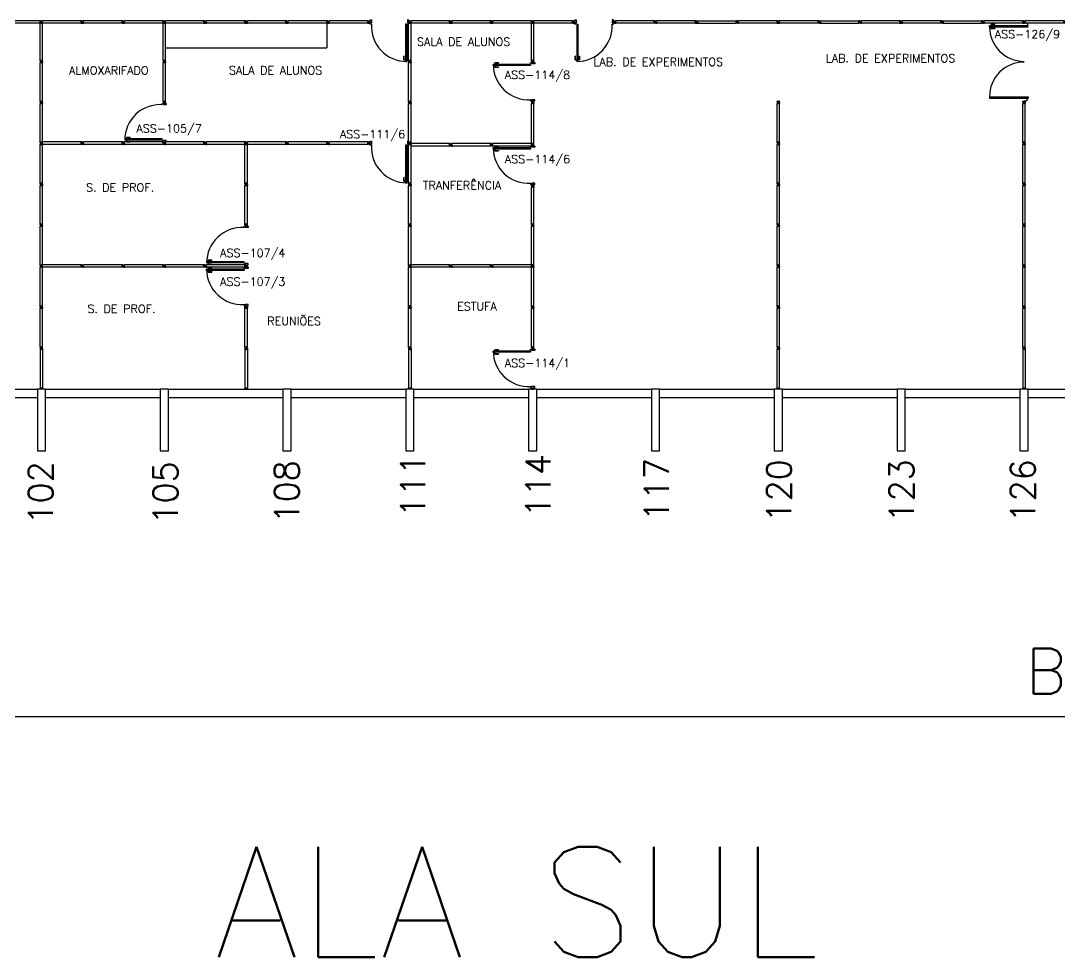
# Model space of a CAD drawing. Extents: x -248 to -11, y 347 to 447.
# Drawn here: x -132.67 to -107.3, y 347.19 to 370.06 of the extents above; entities that cross this region are included whole.
import ezdxf
from ezdxf.enums import TextEntityAlignment as Align

# ---------------------------------------------------------------- set-up
doc = ezdxf.new("R2010")
doc.units = 0
doc.header["$LTSCALE"] = 0.02
doc.header["$MEASUREMENT"] = 0
doc.header["$PDMODE"] = 99
doc.layers.get('0').update_dxf_attribs({"linetype": 'CONTINUOUS'})
doc.layers.get('DEFPOINTS').update_dxf_attribs({"linetype": 'CONTINUOUS'})
for name, color, linetype in [('ALV', 2, 'CONTINUOUS'), ('BANC', 2, 'CONTINUOUS'), ('DIV', 2, 'CONTINUOUS'), ('ESTR', 3, 'CONTINUOUS'), ('NOPILAR1', 2, 'CONTINUOUS'), ('TEXTO', 2, 'CONTINUOUS'), ('TEXTO-CENTRO-CUSTO', 2, 'CONTINUOUS'), ('TEXTO-ENDEREÇO', 2, 'CONTINUOUS'), ('TXT-IDENTIFICAÇÃO', 4, 'CONTINUOUS')]:
    doc.layers.add(name, color=color, linetype=linetype)
doc.styles.add('1', font='romans.shx', dxfattribs={"height": 1.1})
doc.styles.add('LEGENDA', font='romans.shx', dxfattribs={"height": 0.2})
doc.styles.add('NOPILAR', font='simplex.shx', dxfattribs={"height": 0.6})
doc.styles.add('UNB-100', font='simplex.shx', dxfattribs={"height": 0.2})
doc.styles.add('UNB-100-1', font='simplex.shx', dxfattribs={"height": 0.2})
doc.dimstyles.new('1-600', dxfattribs={"dimtxt": 1.1, "dimasz": 2.5, "dimexe": 2, "dimexo": 4, "dimgap": 0.2, "dimtad": 1, "dimdec": 0, "dimzin": 4, "dimdsep": 46, "dimlunit": 6, "dimtxsty": '1', "dimblk1": 'NONE', "dimblk2": 'NONE', "dimsah": 1, "dimcen": 0, "dimclrd": 2, "dimclre": 2, "dimclrt": 2, "dimadec": 0, "dimazin": 0, "dimtfac": 1, "dimtdec": 0, "dimtmove": 2, "dimatfit": 3, "dimldrblk": 'NONE', "dimfxl": 1, "dimtolj": 1, "dimtzin": 0, "dimarcsym": 0})

# ---------------------------------------------------------------- blocks, each defined once
blk = doc.blocks.new('DIVMT-SSS')
for p, q in [((-0.03, 0.008), (-0.03, 0.03)), ((-0.006, 0.03), (-0.03, 0.03)), ((-0.03, 0.008), (-0.02, 0.008)), ((-0.02, -0.008), (-0.02, 0.008)), ((-0.006, 0.02), (-0.006, 0.03)), ((0.006, 0.02), (-0.006, 0.02)), ((-0.005, 0), (0.005, 0)), ((0.005, 0), (-0.005, 0)), ((0, 0.005), (0, -0.005)), ((0, -0.005), (0, 0.005)), ((0.006, 0.03), (0.03, 0.03)), ((0.006, 0.02), (0.006, 0.03)), ((0.03, 0.008), (0.02, 0.008)), ((0.02, -0.008), (0.02, 0.008)), ((0.03, 0.008), (0.03, 0.03)), ((-0.03, -0.008), (-0.03, -0.03)), ((-0.03, -0.008), (-0.02, -0.008)), ((-0.03, -0.03), (-0.03, -0.97)), ((-0.03, -0.03), (-0.009, -0.03)), ((0.03, -0.03), (-0.03, -0.03)), ((-0.03, -0.03), (-0.006, -0.03)), ((-0.009, -0.03), (-0.027, -0.03)), ((-0.006, -0.02), (-0.006, -0.03)), ((-0.006, -0.02), (0.006, -0.02)), ((-0.006, -0.02), (-0.006, -0.03)), ((0.006, -0.02), (-0.006, -0.02)), ((0.005, -0.03), (-0.005, -0.03)), ((0.006, -0.02), (0.006, -0.03)), ((0.006, -0.02), (0.006, -0.03)), ((0.03, -0.03), (0.006, -0.03)), ((0.03, -0.008), (0.02, -0.008)), ((0.03, -0.008), (0.03, -0.03)), ((0.03, -0.03), (0.03, -0.97)), ((0.03, -0.97), (-0.03, -0.97)), ((-0.006, -0.98), (-0.006, -0.97)), ((-0.006, -0.98), (0.006, -0.98)), ((0.006, -1.001), (-0.006, -1.001)), ((0.005, -0.97), (-0.005, -0.97)), ((0, -0.994), (0, -1.007)), ((0.006, -0.98), (0.006, -0.97)), ((0, -1.02), (0, -1.021))]:
    blk.add_line(p, q)
blk = doc.blocks.new('PILAR-SSS')
blk.add_lwpolyline([(0.003, -72.467), (0.003, -73.967), (0.203, -73.967), (0.203, -72.467)], close=True)
blk = doc.blocks.new('PDV2E-SSS')
at = {"layer": 'DIV'}
for p, q in [((0.034, 0.925), (0.034, 0.835)), ((0.034, 0.925), (0.074, 0.925)), ((0.044, 0.835), (0.034, 0.835)), ((0.044, 0.915), (0.044, 0.835)), ((0.044, 0.915), (0.074, 0.915)), ((0.076, 0.05), (0.076, 0.965)), ((0.106, 0.965), (0.076, 0.965)), ((0.106, 0.05), (0.106, 0.965)), ((0.148, 0.925), (0.108, 0.925)), ((0.138, 0.915), (0.108, 0.915)), ((0.138, 0.915), (0.138, 0.835)), ((0.138, 0.835), (0.148, 0.835)), ((0.148, 0.925), (0.148, 0.835)), ((0.031, 0.05), (0.031, -0.05)), ((0.051, 0.05), (0.031, 0.05)), ((0.051, 0.02), (0.051, 0.05)), ((0.051, 0.02), (0.061, 0.02)), ((0.061, -0.05), (0.061, 0.02)), ((0.076, 0.05), (0.106, 0.05)), ((0.95, 0.02), (0.94, 0.02)), ((0.94, -0.05), (0.94, 0.02)), ((0.95, 0.02), (0.95, 0.05)), ((0.95, 0.05), (0.97, 0.05)), ((0.97, 0.05), (0.97, 0.035)), ((0.97, 0.035), (0.97, -0.035)), ((0.031, -0.05), (0.061, -0.05)), ((0.97, -0.05), (0.94, -0.05)), ((0.97, -0.035), (0.97, -0.05))]:
    blk.add_line(p, q, dxfattribs=at)
at = {"layer": 'DIV', "color": 1}
blk.add_arc((0.076, 0.1), 0.865, 356.6786, 90, dxfattribs=at)
blk = doc.blocks.new('PDV2D-SSS')
for p, q in [((-0.148, 0.925), (-0.108, 0.925)), ((-0.148, 0.925), (-0.148, 0.835)), ((-0.138, 0.835), (-0.148, 0.835)), ((-0.138, 0.915), (-0.108, 0.915)), ((-0.138, 0.915), (-0.138, 0.835)), ((-0.106, 0.965), (-0.076, 0.965)), ((-0.106, 0.05), (-0.106, 0.965)), ((-0.076, 0.05), (-0.076, 0.965)), ((-0.034, 0.925), (-0.074, 0.925)), ((-0.044, 0.915), (-0.074, 0.915)), ((-0.044, 0.915), (-0.044, 0.835)), ((-0.044, 0.835), (-0.034, 0.835)), ((-0.034, 0.925), (-0.034, 0.835)), ((-0.95, 0.05), (-0.97, 0.05)), ((-0.97, 0.05), (-0.97, 0.035)), ((-0.97, 0.035), (-0.97, -0.035)), ((-0.95, 0.02), (-0.95, 0.05)), ((-0.95, 0.02), (-0.94, 0.02)), ((-0.94, -0.05), (-0.94, 0.02)), ((-0.076, 0.05), (-0.106, 0.05)), ((-0.051, 0.02), (-0.061, 0.02)), ((-0.061, -0.05), (-0.061, 0.02)), ((-0.051, 0.05), (-0.031, 0.05)), ((-0.051, 0.02), (-0.051, 0.05)), ((-0.031, 0.05), (-0.031, -0.05)), ((-0.97, -0.035), (-0.97, -0.05)), ((-0.97, -0.05), (-0.94, -0.05)), ((-0.031, -0.05), (-0.061, -0.05))]:
    blk.add_line(p, q)
at = {"color": 1}
blk.add_arc((-0.076, 0.1), 0.865, 90, 183.3214, dxfattribs=at)
blk = doc.blocks.new('DIVINI-SSS')
for p, q in [((-0.02, 0), (-0.02, -0.008)), ((-0.02, 0), (0.001, 0)), ((-0.005, 0), (0.005, 0)), ((0, 0.005), (0, -0.005)), ((0.001, 0), (0.02, 0)), ((-0.03, -0.008), (-0.02, -0.008)), ((-0.03, -0.008), (-0.03, -0.028)), ((-0.03, -0.028), (-0.008, -0.028)), ((-0.03, -0.03), (0.03, -0.03)), ((-0.03, -0.975), (-0.03, -0.03)), ((-0.009, -0.03), (-0.027, -0.03)), ((-0.008, -0.019), (0.008, -0.019)), ((-0.008, -0.019), (-0.008, -0.028)), ((-0.006, -0.021), (-0.006, -0.03)), ((0.006, -0.021), (-0.006, -0.021)), ((-0.006, -0.023), (-0.006, -0.027)), ((-0.004, -0.021), (0.004, -0.021)), ((0.006, -0.021), (0.006, -0.03)), ((0.006, -0.023), (0.006, -0.027)), ((0.008, -0.019), (0.008, -0.028)), ((0.03, -0.028), (0.008, -0.028)), ((0.009, -0.03), (0.027, -0.03)), ((0.02, 0), (0.02, -0.008)), ((0.03, -0.008), (0.02, -0.008)), ((0.03, -0.008), (0.03, -0.028)), ((0.03, -0.975), (0.03, -0.03)), ((-0.03, -0.975), (0.03, -0.975)), ((-0.009, -0.975), (-0.027, -0.975)), ((-0.006, -0.985), (-0.006, -0.975)), ((0.006, -0.985), (-0.006, -0.985)), ((0.006, -1.01), (-0.006, -1.01)), ((0, -0.985), (0, -0.988)), ((0, -1.003), (0, -1.018)), ((0.006, -0.985), (0.006, -0.975)), ((0.03, -0.975), (0.009, -0.975)), ((0.009, -0.975), (0.027, -0.975))]:
    blk.add_line(p, q)
blk = doc.blocks.new('MTT-SSS')
for p, q in [((-0.008, 0.03), (-0.03, 0.03)), ((-0.03, 0.03), (-0.03, 0.006)), ((-0.0185, 0.006), (-0.03, 0.006)), ((-0.0185, -0.006), (-0.0185, 0.006)), ((-0.008, 0.03), (-0.008, 0.02)), ((-0.008, 0.02), (0.008, 0.02)), ((-0.0051, 0), (0.0051, 0)), ((0, -0.0051), (0, 0.0051)), ((0.008, 0.03), (0.03, 0.03)), ((0.008, 0.03), (0.008, 0.02)), ((0.0205, -0.006), (0.0205, 0.006)), ((0.0205, 0.006), (0.03, 0.006)), ((0.03, 0.006), (0.03, 0.03)), ((-0.03, -0.03), (-0.03, -0.006)), ((-0.0185, -0.006), (-0.03, -0.006)), ((-0.008, -0.03), (-0.03, -0.03)), ((-0.008, -0.02), (0.008, -0.02)), ((-0.008, -0.03), (-0.008, -0.02)), ((0.008, -0.03), (0.008, -0.02)), ((0.008, -0.03), (0.03, -0.03)), ((0.0205, -0.006), (0.03, -0.006)), ((0.03, -0.006), (0.03, -0.03))]:
    blk.add_line(p, q)
blk = doc.blocks.new('MTINI-SSS')
for p, q in [((-0.03, 0.008), (-0.03, 0.028)), ((-0.03, 0.028), (-0.008, 0.028)), ((-0.03, 0.008), (-0.02, 0.008)), ((-0.02, 0), (-0.02, 0.008)), ((-0.001, 0), (-0.02, 0)), ((-0.008, 0.019), (-0.008, 0.028)), ((0.008, 0.019), (-0.008, 0.019)), ((0.005, 0), (-0.005, 0)), ((0.02, 0), (-0.001, 0)), ((0, -0.005), (0, 0.005)), ((0.008, 0.019), (0.008, 0.028)), ((0.03, 0.028), (0.008, 0.028)), ((0.03, 0.008), (0.02, 0.008)), ((0.02, 0), (0.02, 0.008)), ((0.03, 0.008), (0.03, 0.028))]:
    blk.add_line(p, q)
blk = doc.blocks.new('PDVDP-SSS')
for p, q in [((0.112, 0.84), (0.112, -0.1)), ((0.147, 0.84), (0.112, 0.84)), ((0.147, 0.84), (0.147, -0.1)), ((1.853, 0.84), (1.888, 0.84)), ((1.853, 0.84), (1.853, -0.1)), ((1.888, 0.84), (1.888, -0.1)), ((0.009, 0), (-0.009, 0)), ((0, -0.012), (0, 0.01)), ((0.147, -0.1), (0.112, -0.1))]:
    blk.add_line(p, q)
at = {"color": 1}
for centre, radius, start, end in [((0.148, -0.002), 0.843, 0, 90), ((1.853, -0.002), 0.843, 90, 180), ((0.131, 0), 0.101, 180, 270), ((1.87, 0), 0.101, 270, 0)]:
    blk.add_arc(centre, radius, start, end, dxfattribs=at)
blk = doc.blocks.new('*D65')
at = {"color": 2, "linetype": 'ByBlock', "transparency": 16777216}
for p, q in [((-192.266, 355.563), (-192.266, 351.063)), ((-18.266, 355.563), (-18.266, 351.063)), ((-18.266, 353.063), (-192.266, 353.063))]:
    blk.add_line(p, q, dxfattribs=at)
at = {"layer": 'DEFPOINTS', "color": 0, "linetype": 'ByBlock', "transparency": 16777216}
for p in [(-192.266, 359.563), (-18.266, 359.563), (-192.266, 353.063)]:
    blk.add_point(p, dxfattribs=at)
at = {"color": 2, "linetype": 'ByBlock', "transparency": 16777216, "insert": (-105.266, 353.996), "char_height": 1.1, "attachment_point": 5, "style": '1'}
blk.add_mtext('\\A1;Biologia', dxfattribs=at)
blk = doc.blocks.new('_NONE')
at = {"color": 0, "linetype": 'ByBlock'}
blk.add_circle((0, 0), 0.25, dxfattribs=at)

msp = doc.modelspace()

# ---------------------------------------------------------------- linework, layer by layer
at = {"layer": 'ALV'}
for p, q in [((-135.066, 361.063), (-132.266, 361.063)), ((-132.066, 361.063), (-129.266, 361.063)), ((-129.066, 361.063), (-126.266, 361.063)), ((-126.066, 361.063), (-123.266, 361.063)), ((-123.066, 361.063), (-120.266, 361.063)), ((-120.066, 361.063), (-117.266, 361.063)), ((-117.066, 361.063), (-114.266, 361.063)), ((-114.066, 361.063), (-111.266, 361.063)), ((-111.066, 361.063), (-108.266, 361.063)), ((-108.066, 361.063), (-105.266, 361.063)), ((-135.066, 360.863), (-132.266, 360.863)), ((-132.066, 360.863), (-129.266, 360.863)), ((-129.066, 360.863), (-126.266, 360.863)), ((-126.066, 360.863), (-123.266, 360.863)), ((-123.066, 360.863), (-120.266, 360.863)), ((-120.066, 360.863), (-117.266, 360.863)), ((-117.066, 360.863), (-114.266, 360.863)), ((-114.066, 360.863), (-111.266, 360.863)), ((-111.066, 360.863), (-108.266, 360.863)), ((-108.066, 360.863), (-105.266, 360.863))]:
    msp.add_line(p, q, dxfattribs=at)
at = {"layer": 'BANC'}
for p in [(-125.196, 370.003), (-129.136, 369.403)]:
    msp.add_line(p, (-125.196, 369.403), dxfattribs=at)
at = {"layer": 'DIV'}
for p, q in [((-132.196, 369.103), (-132.196, 370.002)), ((-132.196, 370.002), (-132.136, 370.002)), ((-132.173, 370.033), (-132.16, 370.033)), ((-132.172, 370.012), (-132.172, 370.002)), ((-132.16, 370.012), (-132.172, 370.012)), ((-132.171, 370.002), (-132.161, 370.002)), ((-132.166, 370.052), (-132.166, 370.053)), ((-132.166, 370.026), (-132.166, 370.039)), ((-132.16, 370.012), (-132.16, 370.002)), ((-132.136, 369.103), (-132.136, 370.002)), ((-131.196, 370.002), (-131.136, 370.002)), ((-131.173, 370.033), (-131.16, 370.033)), ((-131.16, 370.012), (-131.172, 370.012)), ((-131.172, 370.012), (-131.172, 370.002)), ((-131.171, 370.002), (-131.161, 370.002)), ((-131.166, 370.052), (-131.166, 370.053)), ((-131.166, 370.026), (-131.166, 370.039)), ((-131.16, 370.012), (-131.16, 370.002)), ((-130.196, 370.002), (-130.136, 370.002)), ((-130.173, 370.033), (-130.16, 370.033)), ((-130.16, 370.012), (-130.172, 370.012)), ((-130.172, 370.012), (-130.172, 370.002)), ((-130.171, 370.002), (-130.161, 370.002)), ((-130.166, 370.052), (-130.166, 370.053)), ((-130.166, 370.026), (-130.166, 370.039)), ((-130.16, 370.012), (-130.16, 370.002)), ((-129.196, 369.103), (-129.196, 370.002)), ((-129.196, 370.002), (-129.136, 370.002)), ((-129.196, 370.002), (-129.136, 370.002)), ((-129.173, 370.033), (-129.16, 370.033)), ((-129.173, 370.033), (-129.16, 370.033)), ((-129.16, 370.012), (-129.172, 370.012)), ((-129.172, 370.012), (-129.172, 370.002)), ((-129.16, 370.012), (-129.172, 370.012)), ((-129.172, 370.012), (-129.172, 370.002)), ((-129.171, 370.002), (-129.161, 370.002)), ((-129.171, 370.002), (-129.161, 370.002)), ((-129.166, 370.052), (-129.166, 370.053)), ((-129.166, 370.052), (-129.166, 370.053)), ((-129.166, 370.026), (-129.166, 370.039)), ((-129.166, 370.026), (-129.166, 370.039)), ((-129.16, 370.012), (-129.16, 370.002)), ((-129.16, 370.012), (-129.16, 370.002)), ((-129.136, 369.103), (-129.136, 370.002)), ((-128.196, 370.002), (-128.136, 370.002)), ((-128.196, 370.002), (-128.136, 370.002)), ((-128.173, 370.033), (-128.16, 370.033)), ((-128.173, 370.033), (-128.16, 370.033)), ((-128.16, 370.012), (-128.172, 370.012)), ((-128.172, 370.012), (-128.172, 370.002)), ((-128.16, 370.012), (-128.172, 370.012)), ((-128.172, 370.012), (-128.172, 370.002)), ((-128.171, 370.002), (-128.161, 370.002)), ((-128.171, 370.002), (-128.161, 370.002)), ((-128.166, 370.052), (-128.166, 370.053)), ((-128.166, 370.052), (-128.166, 370.053)), ((-128.166, 370.026), (-128.166, 370.039)), ((-128.166, 370.026), (-128.166, 370.039)), ((-128.16, 370.012), (-128.16, 370.002)), ((-128.16, 370.012), (-128.16, 370.002)), ((-127.196, 370.002), (-127.136, 370.002)), ((-127.173, 370.033), (-127.16, 370.033)), ((-127.16, 370.012), (-127.172, 370.012)), ((-127.172, 370.012), (-127.172, 370.002)), ((-127.171, 370.002), (-127.161, 370.002)), ((-127.166, 370.052), (-127.166, 370.053)), ((-127.166, 370.026), (-127.166, 370.039)), ((-127.16, 370.012), (-127.16, 370.002)), ((-126.196, 370.002), (-126.136, 370.002)), ((-126.173, 370.033), (-126.16, 370.033)), ((-126.16, 370.012), (-126.172, 370.012)), ((-126.172, 370.012), (-126.172, 370.002)), ((-126.171, 370.002), (-126.161, 370.002)), ((-126.166, 370.052), (-126.166, 370.053)), ((-126.166, 370.026), (-126.166, 370.039)), ((-126.16, 370.012), (-126.16, 370.002)), ((-125.196, 370.002), (-125.136, 370.002)), ((-125.173, 370.033), (-125.16, 370.033)), ((-125.16, 370.012), (-125.172, 370.012)), ((-125.172, 370.012), (-125.172, 370.002)), ((-125.171, 370.002), (-125.161, 370.002)), ((-125.166, 370.052), (-125.166, 370.053)), ((-125.166, 370.026), (-125.166, 370.039)), ((-125.16, 370.012), (-125.16, 370.002)), ((-124.196, 370.002), (-124.136, 370.002)), ((-124.173, 370.033), (-124.16, 370.033)), ((-124.16, 370.012), (-124.172, 370.012)), ((-124.172, 370.012), (-124.172, 370.002)), ((-124.171, 370.002), (-124.161, 370.002)), ((-124.166, 370.052), (-124.166, 370.053)), ((-124.166, 370.026), (-124.166, 370.039)), ((-124.16, 370.012), (-124.16, 370.002)), ((-123.196, 369.103), (-123.196, 370.002)), ((-123.196, 370.002), (-123.136, 370.002)), ((-123.196, 370.002), (-123.136, 370.002)), ((-123.173, 370.033), (-123.16, 370.033)), ((-123.173, 370.033), (-123.16, 370.033)), ((-123.16, 370.012), (-123.172, 370.012)), ((-123.172, 370.012), (-123.172, 370.002)), ((-123.16, 370.012), (-123.172, 370.012)), ((-123.172, 370.012), (-123.172, 370.002)), ((-123.171, 370.002), (-123.161, 370.002)), ((-123.171, 370.002), (-123.161, 370.002)), ((-123.166, 370.052), (-123.166, 370.053)), ((-123.166, 370.052), (-123.166, 370.053)), ((-123.166, 370.026), (-123.166, 370.039)), ((-123.166, 370.026), (-123.166, 370.039)), ((-123.16, 370.012), (-123.16, 370.002)), ((-123.16, 370.012), (-123.16, 370.002)), ((-123.136, 369.103), (-123.136, 370.002)), ((-122.196, 370.002), (-122.136, 370.002)), ((-122.173, 370.033), (-122.16, 370.033)), ((-122.16, 370.012), (-122.172, 370.012)), ((-122.172, 370.012), (-122.172, 370.002)), ((-122.171, 370.002), (-122.161, 370.002)), ((-122.166, 370.052), (-122.166, 370.053)), ((-122.166, 370.026), (-122.166, 370.039)), ((-122.16, 370.012), (-122.16, 370.002)), ((-121.196, 370.002), (-121.136, 370.002)), ((-121.173, 370.033), (-121.16, 370.033)), ((-121.16, 370.012), (-121.172, 370.012)), ((-121.172, 370.012), (-121.172, 370.002)), ((-121.171, 370.002), (-121.161, 370.002)), ((-121.166, 370.052), (-121.166, 370.053)), ((-121.166, 370.026), (-121.166, 370.039)), ((-121.16, 370.012), (-121.16, 370.002)), ((-120.196, 369.103), (-120.196, 370.002)), ((-120.196, 370.002), (-120.136, 370.002)), ((-120.196, 370.002), (-120.136, 370.002)), ((-120.196, 370.002), (-120.136, 370.002)), ((-120.173, 370.033), (-120.16, 370.033)), ((-120.173, 370.033), (-120.16, 370.033)), ((-120.173, 370.033), (-120.16, 370.033)), ((-120.172, 370.012), (-120.172, 370.002)), ((-120.16, 370.012), (-120.172, 370.012)), ((-120.172, 370.012), (-120.172, 370.002)), ((-120.16, 370.012), (-120.172, 370.012)), ((-120.16, 370.012), (-120.172, 370.012)), ((-120.172, 370.012), (-120.172, 370.002)), ((-120.171, 370.002), (-120.161, 370.002)), ((-120.171, 370.002), (-120.161, 370.002)), ((-120.171, 370.002), (-120.161, 370.002)), ((-120.166, 370.052), (-120.166, 370.053)), ((-120.166, 370.052), (-120.166, 370.053)), ((-120.166, 370.052), (-120.166, 370.053)), ((-120.166, 370.026), (-120.166, 370.039)), ((-120.166, 370.026), (-120.166, 370.039)), ((-120.166, 370.026), (-120.166, 370.039)), ((-120.16, 370.012), (-120.16, 370.002)), ((-120.16, 370.012), (-120.16, 370.002)), ((-120.16, 370.012), (-120.16, 370.002)), ((-120.136, 369.103), (-120.136, 370.002)), ((-119.196, 370.002), (-119.136, 370.002)), ((-119.173, 370.033), (-119.16, 370.033)), ((-119.16, 370.012), (-119.172, 370.012)), ((-119.172, 370.012), (-119.172, 370.002)), ((-119.171, 370.002), (-119.161, 370.002)), ((-119.166, 370.052), (-119.166, 370.053)), ((-119.166, 370.026), (-119.166, 370.039)), ((-119.16, 370.012), (-119.16, 370.002)), ((-116.196, 370.002), (-116.136, 370.002)), ((-116.173, 370.033), (-116.16, 370.033)), ((-116.16, 370.012), (-116.172, 370.012)), ((-116.172, 370.012), (-116.172, 370.002)), ((-116.171, 370.002), (-116.161, 370.002)), ((-116.166, 370.052), (-116.166, 370.053)), ((-116.166, 370.026), (-116.166, 370.039)), ((-116.16, 370.012), (-116.16, 370.002)), ((-114.196, 370.002), (-114.136, 370.002)), ((-114.196, 370.002), (-114.136, 370.002)), ((-114.173, 370.033), (-114.16, 370.033)), ((-114.173, 370.033), (-114.16, 370.033)), ((-114.16, 370.012), (-114.172, 370.012)), ((-114.172, 370.012), (-114.172, 370.002)), ((-114.16, 370.012), (-114.172, 370.012)), ((-114.172, 370.012), (-114.172, 370.002)), ((-114.171, 370.002), (-114.161, 370.002)), ((-114.171, 370.002), (-114.161, 370.002)), ((-114.166, 370.052), (-114.166, 370.053)), ((-114.166, 370.052), (-114.166, 370.053)), ((-114.166, 370.026), (-114.166, 370.039)), ((-114.166, 370.026), (-114.166, 370.039)), ((-114.16, 370.012), (-114.16, 370.002)), ((-114.16, 370.012), (-114.16, 370.002)), ((-111.196, 370.002), (-111.136, 370.002)), ((-111.173, 370.033), (-111.16, 370.033)), ((-111.16, 370.012), (-111.172, 370.012)), ((-111.172, 370.012), (-111.172, 370.002)), ((-111.171, 370.002), (-111.161, 370.002)), ((-111.166, 370.052), (-111.166, 370.053)), ((-111.166, 370.026), (-111.166, 370.039)), ((-111.16, 370.012), (-111.16, 370.002)), ((-108.969, 369.99), (-108.969, 369.95)), ((-108.969, 369.99), (-108.879, 369.99)), ((-108.969, 369.876), (-108.969, 369.915)), ((-108.969, 369.876), (-108.879, 369.876)), ((-108.959, 369.98), (-108.959, 369.95)), ((-108.959, 369.98), (-108.879, 369.98)), ((-108.959, 369.886), (-108.959, 369.915)), ((-108.959, 369.886), (-108.879, 369.886)), ((-108.879, 369.98), (-108.879, 369.99)), ((-108.879, 369.886), (-108.879, 369.876)), ((-108.196, 370.002), (-108.136, 370.002)), ((-108.196, 370.002), (-108.136, 370.002)), ((-108.173, 370.033), (-108.16, 370.033)), ((-108.173, 370.033), (-108.16, 370.033)), ((-108.16, 370.012), (-108.172, 370.012)), ((-108.172, 370.012), (-108.172, 370.002)), ((-108.16, 370.012), (-108.172, 370.012)), ((-108.172, 370.012), (-108.172, 370.002)), ((-108.171, 370.002), (-108.161, 370.002)), ((-108.171, 370.002), (-108.161, 370.002)), ((-108.166, 370.052), (-108.166, 370.053)), ((-108.166, 370.052), (-108.166, 370.053)), ((-108.166, 370.026), (-108.166, 370.039)), ((-108.166, 370.026), (-108.166, 370.039)), ((-108.16, 370.012), (-108.16, 370.002)), ((-108.16, 370.012), (-108.16, 370.002)), ((-132.196, 369.103), (-132.172, 369.103)), ((-132.196, 369.081), (-132.196, 369.103)), ((-132.196, 369.103), (-132.136, 369.103)), ((-132.196, 369.081), (-132.186, 369.081)), ((-132.186, 369.081), (-132.186, 369.065)), ((-132.172, 369.093), (-132.172, 369.103)), ((-132.172, 369.093), (-132.172, 369.103)), ((-132.172, 369.093), (-132.16, 369.093)), ((-132.16, 369.093), (-132.172, 369.093)), ((-132.171, 369.103), (-132.161, 369.103)), ((-132.166, 369.078), (-132.166, 369.068)), ((-132.166, 369.068), (-132.166, 369.078)), ((-132.16, 369.093), (-132.16, 369.103)), ((-132.136, 369.103), (-132.16, 369.103)), ((-132.16, 369.093), (-132.16, 369.103)), ((-132.157, 369.103), (-132.139, 369.103)), ((-132.136, 369.103), (-132.157, 369.103)), ((-132.136, 369.081), (-132.146, 369.081)), ((-132.146, 369.081), (-132.146, 369.065)), ((-132.136, 369.081), (-132.136, 369.103)), ((-129.196, 369.103), (-129.136, 369.103)), ((-129.196, 369.081), (-129.196, 369.103)), ((-129.196, 369.103), (-129.172, 369.103)), ((-129.196, 369.081), (-129.186, 369.081)), ((-129.186, 369.081), (-129.186, 369.065)), ((-129.172, 369.093), (-129.172, 369.103)), ((-129.172, 369.093), (-129.172, 369.103)), ((-129.16, 369.093), (-129.172, 369.093)), ((-129.172, 369.093), (-129.16, 369.093)), ((-129.171, 369.103), (-129.161, 369.103)), ((-129.166, 369.068), (-129.166, 369.078)), ((-129.166, 369.078), (-129.166, 369.068)), ((-129.16, 369.093), (-129.16, 369.103)), ((-129.136, 369.103), (-129.16, 369.103)), ((-129.16, 369.093), (-129.16, 369.103)), ((-129.136, 369.103), (-129.157, 369.103)), ((-129.157, 369.103), (-129.139, 369.103)), ((-129.146, 369.081), (-129.146, 369.065)), ((-129.136, 369.081), (-129.146, 369.081)), ((-129.136, 369.081), (-129.136, 369.103)), ((-123.196, 369.103), (-123.136, 369.103)), ((-123.196, 369.081), (-123.196, 369.103)), ((-123.196, 369.103), (-123.172, 369.103)), ((-123.196, 369.081), (-123.186, 369.081)), ((-123.186, 369.081), (-123.186, 369.065)), ((-123.172, 369.093), (-123.172, 369.103)), ((-123.172, 369.093), (-123.172, 369.103)), ((-123.16, 369.093), (-123.172, 369.093)), ((-123.172, 369.093), (-123.16, 369.093)), ((-123.171, 369.103), (-123.161, 369.103)), ((-123.166, 369.068), (-123.166, 369.078)), ((-123.166, 369.078), (-123.166, 369.068)), ((-123.16, 369.093), (-123.16, 369.103)), ((-123.136, 369.103), (-123.16, 369.103)), ((-123.16, 369.093), (-123.16, 369.103)), ((-123.136, 369.103), (-123.157, 369.103)), ((-123.157, 369.103), (-123.139, 369.103)), ((-123.146, 369.081), (-123.146, 369.065)), ((-123.136, 369.081), (-123.146, 369.081)), ((-123.136, 369.081), (-123.136, 369.103)), ((-120.196, 369.103), (-120.172, 369.103)), ((-120.196, 369.081), (-120.196, 369.103)), ((-120.196, 369.103), (-120.136, 369.103)), ((-120.196, 369.081), (-120.186, 369.081)), ((-120.186, 369.081), (-120.186, 369.065)), ((-120.172, 369.093), (-120.172, 369.103)), ((-120.172, 369.093), (-120.172, 369.103)), ((-120.172, 369.093), (-120.16, 369.093)), ((-120.16, 369.093), (-120.172, 369.093)), ((-120.171, 369.103), (-120.161, 369.103)), ((-120.166, 369.093), (-120.166, 369.094)), ((-120.166, 369.078), (-120.166, 369.068)), ((-120.166, 369.068), (-120.166, 369.078)), ((-120.16, 369.093), (-120.16, 369.103)), ((-120.136, 369.103), (-120.16, 369.103)), ((-120.16, 369.093), (-120.16, 369.103)), ((-120.157, 369.103), (-120.139, 369.103)), ((-120.136, 369.103), (-120.157, 369.103)), ((-120.136, 369.081), (-120.146, 369.081)), ((-120.146, 369.081), (-120.146, 369.065)), ((-120.136, 369.081), (-120.136, 369.103)), ((-132.196, 369.065), (-132.186, 369.065)), ((-132.196, 369.065), (-132.196, 369.043)), ((-132.172, 369.043), (-132.196, 369.043)), ((-132.172, 369.073), (-132.161, 369.073)), ((-132.161, 369.073), (-132.172, 369.073)), ((-132.172, 369.052), (-132.16, 369.052)), ((-132.172, 369.052), (-132.172, 369.043)), ((-132.16, 369.052), (-132.16, 369.043)), ((-132.16, 369.043), (-132.136, 369.043)), ((-132.136, 369.065), (-132.146, 369.065)), ((-132.136, 369.065), (-132.136, 369.043)), ((-129.196, 369.065), (-129.196, 369.043)), ((-129.196, 369.065), (-129.186, 369.065)), ((-129.172, 369.043), (-129.196, 369.043)), ((-129.172, 369.052), (-129.172, 369.043)), ((-129.172, 369.052), (-129.16, 369.052)), ((-129.16, 369.052), (-129.16, 369.043)), ((-129.16, 369.043), (-129.136, 369.043)), ((-129.136, 369.065), (-129.146, 369.065)), ((-129.136, 369.065), (-129.136, 369.043)), ((-123.196, 369.065), (-123.196, 369.043)), ((-123.196, 369.065), (-123.186, 369.065)), ((-123.172, 369.043), (-123.196, 369.043)), ((-123.161, 369.073), (-123.172, 369.073)), ((-123.172, 369.073), (-123.161, 369.073)), ((-123.172, 369.052), (-123.172, 369.043)), ((-123.172, 369.052), (-123.16, 369.052)), ((-123.16, 369.052), (-123.16, 369.043)), ((-123.16, 369.043), (-123.136, 369.043)), ((-123.136, 369.065), (-123.146, 369.065)), ((-123.136, 369.065), (-123.136, 369.043)), ((-120.196, 369.065), (-120.186, 369.065)), ((-120.196, 369.065), (-120.196, 369.044)), ((-120.172, 369.073), (-120.161, 369.073)), ((-120.161, 369.073), (-120.172, 369.073)), ((-120.172, 369.052), (-120.172, 369.044)), ((-120.16, 369.052), (-120.172, 369.052)), ((-120.172, 369.052), (-120.16, 369.052)), ((-120.172, 369.052), (-120.172, 369.044)), ((-120.16, 369.052), (-120.16, 369.044)), ((-120.16, 369.052), (-120.16, 369.044)), ((-120.136, 369.065), (-120.146, 369.065)), ((-120.136, 369.065), (-120.136, 369.044)), ((-120.196, 368.103), (-120.172, 368.103)), ((-120.196, 368.081), (-120.196, 368.103)), ((-120.196, 368.103), (-120.136, 368.103)), ((-120.196, 368.081), (-120.186, 368.081)), ((-120.196, 368.065), (-120.186, 368.065)), ((-120.196, 368.065), (-120.196, 368.043)), ((-120.186, 368.081), (-120.186, 368.065)), ((-120.173, 368.074), (-120.16, 368.074)), ((-120.172, 368.093), (-120.172, 368.103)), ((-120.172, 368.093), (-120.172, 368.103)), ((-120.172, 368.093), (-120.16, 368.093)), ((-120.16, 368.093), (-120.172, 368.093)), ((-120.172, 368.073), (-120.161, 368.073)), ((-120.161, 368.073), (-120.172, 368.073)), ((-120.171, 368.103), (-120.161, 368.103)), ((-120.166, 368.093), (-120.166, 368.094)), ((-120.166, 368.067), (-120.166, 368.08)), ((-120.166, 368.078), (-120.166, 368.068)), ((-120.166, 368.068), (-120.166, 368.078)), ((-120.16, 368.093), (-120.16, 368.103)), ((-120.136, 368.103), (-120.16, 368.103)), ((-120.16, 368.093), (-120.16, 368.103)), ((-120.157, 368.103), (-120.139, 368.103)), ((-120.136, 368.103), (-120.157, 368.103)), ((-120.136, 368.081), (-120.146, 368.081)), ((-120.146, 368.081), (-120.146, 368.065)), ((-120.136, 368.065), (-120.146, 368.065)), ((-120.136, 368.081), (-120.136, 368.103)), ((-120.136, 368.065), (-120.136, 368.043)), ((-114.196, 368.103), (-114.172, 368.103)), ((-114.196, 368.081), (-114.196, 368.103)), ((-114.196, 368.081), (-114.186, 368.081)), ((-114.196, 368.065), (-114.186, 368.065)), ((-114.196, 368.065), (-114.196, 368.043)), ((-114.186, 368.081), (-114.186, 368.065)), ((-114.172, 368.093), (-114.172, 368.103)), ((-114.172, 368.093), (-114.172, 368.103)), ((-114.172, 368.093), (-114.16, 368.093)), ((-114.16, 368.093), (-114.172, 368.093)), ((-114.172, 368.073), (-114.161, 368.073)), ((-114.161, 368.073), (-114.172, 368.073)), ((-114.166, 368.078), (-114.166, 368.068)), ((-114.166, 368.068), (-114.166, 368.078)), ((-114.16, 368.093), (-114.16, 368.103)), ((-114.136, 368.103), (-114.16, 368.103)), ((-114.16, 368.093), (-114.16, 368.103)), ((-114.157, 368.103), (-114.139, 368.103)), ((-114.136, 368.103), (-114.157, 368.103)), ((-114.136, 368.081), (-114.146, 368.081)), ((-114.146, 368.081), (-114.146, 368.065)), ((-114.136, 368.065), (-114.146, 368.065)), ((-114.136, 368.081), (-114.136, 368.103)), ((-114.136, 368.065), (-114.136, 368.043)), ((-108.196, 368.103), (-108.172, 368.103)), ((-108.196, 368.081), (-108.196, 368.103)), ((-108.196, 368.103), (-108.136, 368.103)), ((-108.196, 368.081), (-108.186, 368.081)), ((-108.196, 368.065), (-108.186, 368.065)), ((-108.196, 368.065), (-108.196, 368.043)), ((-108.186, 368.081), (-108.186, 368.065)), ((-108.172, 368.093), (-108.172, 368.103)), ((-108.172, 368.093), (-108.172, 368.103)), ((-108.172, 368.093), (-108.16, 368.093)), ((-108.16, 368.093), (-108.172, 368.093)), ((-108.172, 368.073), (-108.161, 368.073)), ((-108.161, 368.073), (-108.172, 368.073)), ((-108.171, 368.103), (-108.161, 368.103)), ((-108.166, 368.078), (-108.166, 368.068)), ((-108.166, 368.068), (-108.166, 368.078)), ((-108.16, 368.093), (-108.16, 368.103)), ((-108.136, 368.103), (-108.16, 368.103)), ((-108.16, 368.093), (-108.16, 368.103)), ((-108.157, 368.103), (-108.139, 368.103)), ((-108.136, 368.103), (-108.157, 368.103)), ((-108.136, 368.081), (-108.146, 368.081)), ((-108.146, 368.081), (-108.146, 368.065)), ((-108.136, 368.065), (-108.146, 368.065)), ((-108.136, 368.081), (-108.136, 368.103)), ((-108.136, 368.065), (-108.136, 368.043)), ((-120.196, 367.063), (-120.196, 368.043)), ((-120.172, 368.043), (-120.196, 368.043)), ((-120.196, 368.043), (-120.136, 368.043)), ((-120.172, 368.052), (-120.16, 368.052)), ((-120.172, 368.052), (-120.172, 368.043)), ((-120.172, 368.052), (-120.172, 368.043)), ((-120.16, 368.052), (-120.172, 368.052)), ((-120.171, 368.043), (-120.161, 368.043)), ((-120.16, 368.052), (-120.16, 368.043)), ((-120.16, 368.052), (-120.16, 368.043)), ((-120.16, 368.043), (-120.136, 368.043)), ((-120.136, 367.063), (-120.136, 368.043)), ((-114.172, 368.043), (-114.196, 368.043)), ((-114.172, 368.052), (-114.16, 368.052)), ((-114.172, 368.052), (-114.172, 368.043)), ((-114.16, 368.052), (-114.16, 368.043)), ((-114.16, 368.043), (-114.136, 368.043)), ((-108.172, 368.043), (-108.196, 368.043)), ((-108.172, 368.052), (-108.16, 368.052)), ((-108.172, 368.052), (-108.172, 368.043)), ((-108.16, 368.052), (-108.16, 368.043)), ((-108.16, 368.043), (-108.136, 368.043)), ((-120.196, 367.063), (-120.136, 367.063)), ((-120.172, 367.033), (-120.161, 367.033)), ((-120.161, 367.033), (-120.172, 367.033)), ((-120.166, 367.038), (-120.166, 367.028)), ((-120.166, 367.028), (-120.166, 367.038)), ((-120.196, 366.063), (-120.172, 366.063)), ((-120.196, 366.041), (-120.196, 366.063)), ((-120.196, 366.063), (-120.136, 366.063)), ((-120.196, 366.041), (-120.186, 366.041)), ((-120.186, 366.041), (-120.186, 366.025)), ((-120.173, 366.034), (-120.16, 366.034)), ((-120.172, 366.054), (-120.172, 366.063)), ((-120.172, 366.054), (-120.172, 366.063)), ((-120.172, 366.054), (-120.16, 366.054)), ((-120.16, 366.054), (-120.172, 366.054)), ((-120.172, 366.033), (-120.161, 366.033)), ((-120.161, 366.033), (-120.172, 366.033)), ((-120.171, 366.063), (-120.161, 366.063)), ((-120.166, 366.053), (-120.166, 366.054)), ((-120.166, 366.027), (-120.166, 366.041)), ((-120.166, 366.039), (-120.166, 366.028)), ((-120.166, 366.028), (-120.166, 366.039)), ((-120.16, 366.054), (-120.16, 366.063)), ((-120.136, 366.063), (-120.16, 366.063)), ((-120.16, 366.054), (-120.16, 366.063)), ((-120.157, 366.063), (-120.139, 366.063)), ((-120.136, 366.063), (-120.157, 366.063)), ((-120.136, 366.041), (-120.146, 366.041)), ((-120.146, 366.041), (-120.146, 366.025)), ((-120.136, 366.041), (-120.136, 366.063)), ((-120.196, 366.025), (-120.186, 366.025)), ((-120.196, 366.025), (-120.196, 366.003)), ((-120.196, 365.103), (-120.196, 366.003)), ((-120.196, 366.003), (-120.136, 366.003)), ((-120.172, 366.003), (-120.196, 366.003)), ((-120.172, 366.013), (-120.172, 366.003)), ((-120.16, 366.013), (-120.172, 366.013)), ((-120.172, 366.013), (-120.16, 366.013)), ((-120.172, 366.013), (-120.172, 366.003)), ((-120.171, 366.003), (-120.161, 366.003)), ((-120.16, 366.013), (-120.16, 366.003)), ((-120.16, 366.013), (-120.16, 366.003)), ((-120.16, 366.003), (-120.136, 366.003)), ((-120.136, 366.025), (-120.146, 366.025)), ((-120.136, 366.025), (-120.136, 366.003)), ((-120.136, 365.103), (-120.136, 366.003)), ((-120.196, 365.103), (-120.172, 365.103)), ((-120.196, 365.081), (-120.196, 365.103)), ((-120.196, 365.103), (-120.136, 365.103)), ((-120.196, 365.081), (-120.186, 365.081)), ((-120.196, 365.065), (-120.186, 365.065)), ((-120.196, 365.065), (-120.196, 365.043)), ((-120.172, 365.043), (-120.196, 365.043)), ((-120.186, 365.081), (-120.186, 365.065)), ((-120.172, 365.093), (-120.172, 365.103)), ((-120.172, 365.093), (-120.172, 365.103)), ((-120.172, 365.093), (-120.16, 365.093)), ((-120.16, 365.093), (-120.172, 365.093)), ((-120.172, 365.073), (-120.161, 365.073)), ((-120.161, 365.073), (-120.172, 365.073)), ((-120.172, 365.052), (-120.16, 365.052)), ((-120.172, 365.052), (-120.172, 365.043)), ((-120.171, 365.103), (-120.161, 365.103)), ((-120.166, 365.078), (-120.166, 365.068)), ((-120.166, 365.068), (-120.166, 365.078)), ((-120.16, 365.093), (-120.16, 365.103)), ((-120.136, 365.103), (-120.16, 365.103)), ((-120.16, 365.093), (-120.16, 365.103)), ((-120.16, 365.052), (-120.16, 365.043)), ((-120.16, 365.043), (-120.136, 365.043)), ((-120.157, 365.103), (-120.139, 365.103)), ((-120.136, 365.103), (-120.157, 365.103)), ((-120.136, 365.081), (-120.146, 365.081)), ((-120.146, 365.081), (-120.146, 365.065)), ((-120.136, 365.065), (-120.146, 365.065)), ((-120.136, 365.081), (-120.136, 365.103)), ((-120.136, 365.065), (-120.136, 365.043)), ((-114.196, 361.091), (-114.196, 362.042)), ((-114.196, 362.042), (-114.136, 362.042)), ((-114.173, 362.073), (-114.16, 362.073)), ((-114.172, 362.052), (-114.172, 362.042)), ((-114.16, 362.052), (-114.172, 362.052)), ((-114.171, 362.042), (-114.161, 362.042)), ((-114.166, 362.092), (-114.166, 362.093)), ((-114.166, 362.066), (-114.166, 362.08)), ((-114.16, 362.052), (-114.16, 362.042)), ((-114.136, 361.091), (-114.136, 362.042)), ((-114.196, 361.091), (-114.172, 361.091)), ((-114.196, 361.091), (-114.136, 361.091)), ((-114.136, 361.091), (-114.16, 361.091)), ((-114.157, 361.091), (-114.139, 361.091)), ((-114.136, 361.091), (-114.157, 361.091))]:
    msp.add_line(p, q, dxfattribs=at)

# ---------------------------------------------------------------- block references
for name, p, rotation in [('DIVMT-SSS', (-132.166, 370.033), 269.9999999764969), ('DIVMT-SSS', (-131.166, 370.033), 269.9999999764969), ('DIVMT-SSS', (-130.166, 370.033), 269.9999999764969), ('DIVMT-SSS', (-129.166, 370.033), 269.9999999764969), ('DIVMT-SSS', (-128.166, 370.033), 269.9999999764969), ('DIVMT-SSS', (-127.166, 370.033), 269.9999999764969), ('DIVMT-SSS', (-126.166, 370.033), 269.9999999764969), ('DIVMT-SSS', (-125.166, 370.033), 269.9999999764969), ('DIVMT-SSS', (-124.166, 370.033), 269.9999999764969), ('PDV2E-SSS', (-123.166, 370.033), 179.9999999764969), ('DIVMT-SSS', (-122.166, 370.033), 269.9999999764969), ('DIVMT-SSS', (-121.166, 370.033), 269.9999999764969), ('DIVMT-SSS', (-120.166, 370.033), 269.9999999764969), ('DIVMT-SSS', (-119.166, 370.033), 269.9999999764969), ('PDV2D-SSS', (-119.166, 370.033), 179.9999999764969), ('DIVMT-SSS', (-117.166, 370.033), 269.9999999764969), ('DIVMT-SSS', (-116.166, 370.033), 269.9999999764969), ('DIVMT-SSS', (-114.166, 370.033), 269.9999999764969), ('DIVMT-SSS', (-113.166, 370.033), 269.9999999764969), ('DIVMT-SSS', (-111.166, 370.033), 269.9999999764969), ('DIVMT-SSS', (-110.166, 370.033), 269.9999999764969), ('DIVMT-SSS', (-108.166, 370.033), 269.9999999764969), ('PDVDP-SSS', (-108.167, 368.062), 89.99999995299373), ('DIVMT-SSS', (-107.166, 370.033), 269.9999999764969), ('DIVMT-SSS', (-132.166, 368.073), 179.9999999764969), ('DIVMT-SSS', (-129.166, 368.073), 179.9999999764969), ('DIVMT-SSS', (-123.166, 368.073), 179.9999999764969), ('PDV2D-SSS', (-120.166, 369.075), 89.99999997649688), ('DIVMT-SSS', (-132.166, 367.073), 179.9999999764969), ('DIVMT-SSS', (-123.166, 367.073), 179.9999999764969), ('DIVMT-SSS', (-114.166, 367.073), 179.9999999764969), ('DIVMT-SSS', (-108.166, 367.073), 179.9999999764969), ('PDV2E-SSS', (-129.166, 367.074), 89.99999997649687), ('DIVMT-SSS', (-132.166, 366.073), 179.9999999764969), ('DIVMT-SSS', (-131.166, 367.074), 269.9999999764969), ('DIVMT-SSS', (-130.166, 367.074), 269.9999999764969), ('DIVMT-SSS', (-129.166, 367.074), 269.9999999764969), ('DIVMT-SSS', (-128.166, 367.074), 269.9999999764969), ('DIVMT-SSS', (-127.166, 367.074), 269.9999999764969), ('DIVMT-SSS', (-127.166, 366.073), 179.9999999764969), ('DIVMT-SSS', (-126.166, 367.074), 269.9999999764969), ('DIVMT-SSS', (-125.166, 367.074), 269.9999999764969), ('DIVMT-SSS', (-124.165, 367.074), 269.9999999764969), ('PDV2E-SSS', (-123.165, 367.072), 179.9999999764969), ('DIVMT-SSS', (-123.166, 366.073), 179.9999999764969), ('DIVMT-SSS', (-122.166, 367.033), 269.9999999764969), ('DIVMT-SSS', (-121.166, 367.033), 269.9999999764969), ('DIVMT-SSS', (-120.166, 367.033), 269.9999999764969), ('DIVMT-SSS', (-114.166, 366.073), 179.9999999764969), ('DIVMT-SSS', (-108.166, 366.073), 179.9999999764969), ('PDV2D-SSS', (-120.166, 367.034), 89.99999997649688), ('DIVMT-SSS', (-132.166, 365.073), 179.9999999764969), ('DIVMT-SSS', (-127.166, 365.073), 179.9999999764969), ('DIVMT-SSS', (-123.166, 365.073), 179.9999999764969), ('DIVMT-SSS', (-114.166, 365.073), 179.9999999764969), ('DIVMT-SSS', (-108.166, 365.073), 179.9999999764969), ('DIVMT-SSS', (-132.166, 364.073), 179.9999999764969), ('PDV2E-SSS', (-127.166, 364.074), 89.99999997649687), ('DIVMT-SSS', (-123.166, 364.073), 179.9999999764969), ('DIVMT-SSS', (-120.166, 364.073), 179.9999999764969), ('DIVMT-SSS', (-114.166, 364.073), 179.9999999764969), ('DIVMT-SSS', (-108.166, 364.073), 179.9999999764969), ('DIVMT-SSS', (-132.166, 363.073), 179.9999999764969), ('DIVMT-SSS', (-131.166, 364.074), 269.9999999764969), ('DIVMT-SSS', (-130.166, 364.074), 269.9999999764969), ('DIVMT-SSS', (-129.166, 364.074), 269.9999999764969), ('DIVMT-SSS', (-128.166, 364.074), 269.9999999764969), ('DIVMT-SSS', (-127.166, 364.074), 269.9999999764969), ('PDV2D-SSS', (-127.167, 364.074), 89.99999997649687), ('DIVMT-SSS', (-123.166, 363.073), 179.9999999764969), ('DIVMT-SSS', (-122.166, 364.073), 269.9999999764969), ('DIVMT-SSS', (-121.166, 364.073), 269.9999999764969), ('DIVMT-SSS', (-120.166, 364.073), 269.9999999764969), ('DIVMT-SSS', (-120.166, 363.073), 179.9999999764969), ('DIVMT-SSS', (-114.166, 363.073), 179.9999999764969), ('DIVMT-SSS', (-108.166, 363.073), 179.9999999764969), ('DIVMT-SSS', (-132.166, 362.073), 179.9999999764969), ('DIVMT-SSS', (-127.166, 362.073), 179.9999999764969), ('DIVMT-SSS', (-123.166, 362.073), 179.9999999764969), ('DIVMT-SSS', (-120.166, 362.073), 179.9999999764969), ('DIVMT-SSS', (-114.166, 362.073), 179.9999999764969), ('DIVMT-SSS', (-108.166, 362.073), 179.9999999764969), ('DIVINI-SSS', (-132.166, 361.063), 179.9999999764969), ('DIVINI-SSS', (-127.166, 361.063), 179.9999999764969), ('DIVINI-SSS', (-123.166, 361.063), 179.9999999764969), ('PDV2D-SSS', (-120.166, 362.073), 89.99999997649687), ('DIVINI-SSS', (-108.166, 361.063), 179.9999999764969), ('MTINI-SSS', (-120.168, 361.061), 359.9999999764968), ('MTINI-SSS', (-114.166, 361.063), 359.9999999764968)]:
    msp.add_blockref(name, p, dxfattribs=dict(at, rotation=rotation))
for p in [(-123.167, 370.033), (-118.167, 370.033), (-115.167, 370.033), (-112.167, 370.033), (-109.167, 370.033), (-108.166, 370.033), (-127.166, 363.074), (-123.166, 363.074)]:
    msp.add_blockref('MTT-SSS', p, dxfattribs=at)
at = {"layer": 'DIV', "xscale": -1, "rotation": 90.00000002350312}
for p in [(-116.168, 370.033), (-113.166, 370.033), (-110.166, 370.033)]:
    msp.add_blockref('DIVMT-SSS', p, dxfattribs=at)
at = {"layer": 'ESTR'}
for p in [(-132.269, 433.53), (-129.269, 433.53), (-126.269, 433.53), (-123.269, 433.53), (-120.269, 433.53), (-117.269, 433.53), (-114.269, 433.53), (-111.269, 433.53), (-108.269, 433.53)]:
    msp.add_blockref('PILAR-SSS', p, dxfattribs=at)

# ---------------------------------------------------------------- texts
at = {"layer": 'NOPILAR1', "style": 'NOPILAR'}
for s, p in [('102', (-131.884, 357.76)), ('105', (-128.838, 357.76)), ('108', (-125.873, 357.787)), ('111', (-122.793, 357.938)), ('114', (-119.735, 357.938)), ('117', (-116.842, 357.84)), ('120', (-113.85, 357.813)), ('123', (-110.857, 357.813)), ('126', (-107.892, 357.813))]:
    msp.add_text(s, height=0.6, rotation=90, dxfattribs=at).set_placement(p)
at = {"layer": 'TEXTO', "style": 'UNB-100'}
for s, p in [('SALA DE ALUNOS', (-122.993, 369.451)), ('LAB. DE EXPERIMENTOS', (-118.681, 368.958)), ('LAB. DE EXPERIMENTOS', (-113.006, 369.047)), ('ALMOXARIFADO', (-131.493, 368.75)), ('SALA DE ALUNOS', (-127.587, 368.752)), ('S. DE PROF.', (-131.076, 365.892)), ('TRANFERÊNCIA', (-122.848, 365.944)), ('S. DE PROF.', (-131.043, 362.93)), ('ESTUFA', (-122.014, 362.989)), ('REUNIÕES', (-126.65, 362.63))]:
    msp.add_text(s, height=0.2, dxfattribs=at).set_placement(p)
at = {"layer": 'TEXTO-ENDEREÇO', "style": 'UNB-100-1'}
for s, p in [('ASS-126/9', (-108.081, 369.637)), ('ASS-114/8', (-120.05, 368.641)), ('ASS-105/7', (-129.047, 367.333)), ('ASS-111/6', (-124.078, 367.192)), ('ASS-114/6', (-120.05, 366.584)), ('ASS-107/4', (-127.004, 364.293)), ('ASS-107/3', (-127.004, 363.591)), ('ASS-114/1', (-120.05, 361.606))]:
    msp.add_text(s, height=0.2, rotation=360, dxfattribs=at).set_placement(p, align=Align.CENTER)
at = {"layer": 'TXT-IDENTIFICAÇÃO', "color": 4, "style": 'LEGENDA'}
msp.add_text('ALA SUL', height=2.695, dxfattribs=at).set_placement((-127.951, 347.194))

# ---------------------------------------------------------------- dimensions: what is measured, and where the dimension line sits
at = {"layer": 'TEXTO-CENTRO-CUSTO'}
dim = msp.add_aligned_dim(p1=(-18.266, 359.563), p2=(-192.266, 359.563), distance=6.5, text='Biologia', dimstyle='1-600', dxfattribs=at)
dim.commit()
dim.dimension.update_dxf_attribs({"geometry": '*D65', "text_midpoint": (-105.266, 353.996)})

doc.saveas('drawing.dxf')
